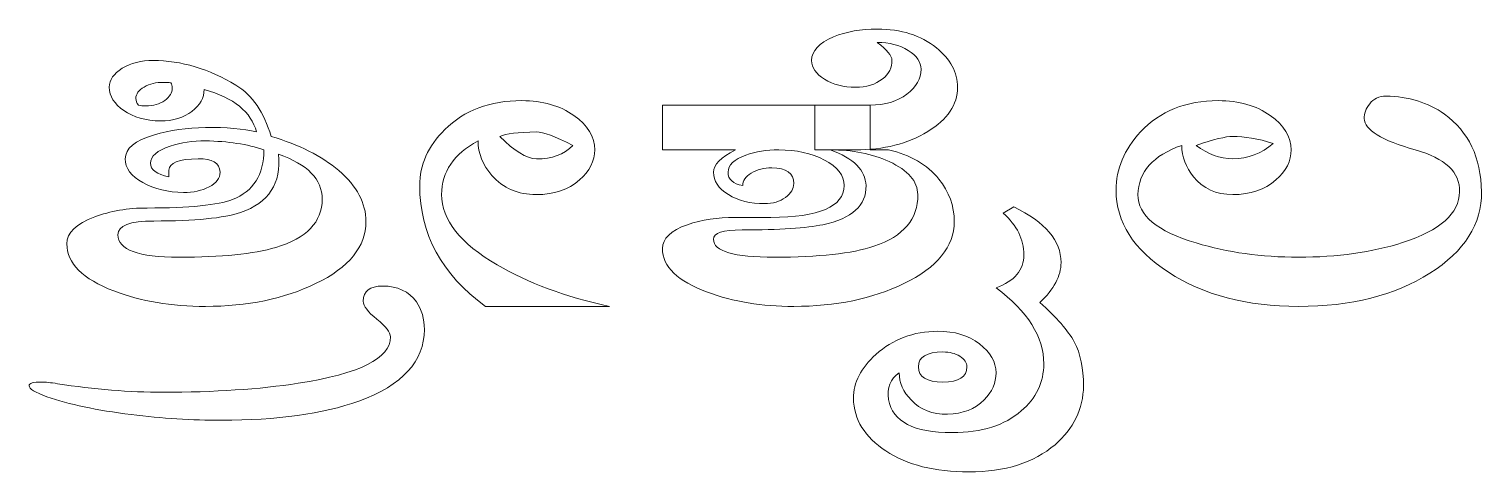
# Model space of a CAD drawing. Header units: centimetres. Extents: x -9.6 to 15.4, y -15.8 to -8.2.
import ezdxf

# ---------------------------------------------------------------- set-up
doc = ezdxf.new("R2010")
doc.units = ezdxf.units.CM
doc.header["$MEASUREMENT"] = 0
doc.layers.add('Layer 1', color=7, linetype='Continuous')

msp = doc.modelspace()

# ---------------------------------------------------------------- linework, layer by layer
at = {"layer": 'Layer 1', "color": 1, "lineweight": 9}
for points, knots in [([(6.36181, -9.20751), (6.36181, -9.50606), (6.19063, -9.7603), (5.84827, -9.97021), (5.50592, -10.18013), (5.09127, -10.28509), (4.60436, -10.28509), (4.60436, -10.28509), (3.90823, -10.28509), (3.90823, -10.28509), (3.90823, -10.28509), (3.90823, -9.51539), (3.90823, -9.51539), (3.90823, -9.51539), (4.85542, -9.51539), (4.85542, -9.51539), (5.11411, -9.51539), (5.32523, -9.45242), (5.48879, -9.32647), (5.65238, -9.20051), (5.73415, -9.05824), (5.73415, -8.89963), (5.73415, -8.77368), (5.65998, -8.66522), (5.51163, -8.57426), (5.36326, -8.48329), (5.18637, -8.43781), (4.98096, -8.43781), (5.14834, -8.56376), (5.23202, -8.66639), (5.23202, -8.74569), (5.23964, -8.86698), (5.18448, -8.97427), (5.06655, -9.06757), (4.94863, -9.16086), (4.79456, -9.20751), (4.60436, -9.20751), (4.39894, -9.20751), (4.22205, -9.16203), (4.0737, -9.07106), (3.92534, -8.9801), (3.85116, -8.87164), (3.85116, -8.74569), (3.85116, -8.58242), (3.9767, -8.44714), (4.22776, -8.33985), (4.44839, -8.25122), (4.69946, -8.2069), (4.98096, -8.2069), (5.39179, -8.2069), (5.73035, -8.31419), (5.99663, -8.52878), (6.24008, -8.7247), (6.36181, -8.95094), (6.36181, -9.20751)], [0, 0, 0, 0, 0.05555556, 0.05555556, 0.05555556, 0.11111111, 0.11111111, 0.11111111, 0.16666667, 0.16666667, 0.16666667, 0.22222222, 0.22222222, 0.22222222, 0.27777778, 0.27777778, 0.27777778, 0.33333333, 0.33333333, 0.33333333, 0.38888889, 0.38888889, 0.38888889, 0.44444444, 0.44444444, 0.44444444, 0.5, 0.5, 0.5, 0.55555556, 0.55555556, 0.55555556, 0.61111111, 0.61111111, 0.61111111, 0.66666667, 0.66666667, 0.66666667, 0.72222222, 0.72222222, 0.72222222, 0.77777778, 0.77777778, 0.77777778, 0.83333333, 0.83333333, 0.83333333, 0.88888889, 0.88888889, 0.88888889, 0.94444444, 0.94444444, 0.94444444, 1, 1, 1, 1]), ([(-3.81772, -11.51661), (-3.81772, -11.95044), (-4.10683, -12.3073), (-4.68504, -12.58719), (-5.22521, -12.84842), (-5.85667, -12.97904), (-6.57943, -12.97904), (-7.16526, -12.97904), (-7.69021, -12.89041), (-8.1543, -12.71314), (-8.69447, -12.50789), (-8.96455, -12.23733), (-8.96455, -11.90146), (-8.96455, -11.7102), (-8.80478, -11.55626), (-8.48525, -11.43964), (-8.21897, -11.33701), (-7.91846, -11.2857), (-7.58369, -11.2857), (-6.85333, -11.2857), (-6.36262, -11.23672), (-6.11155, -11.13876), (-5.75397, -10.99881), (-5.57517, -10.71426), (-5.57517, -10.28509), (-5.85667, -10.18713), (-6.19143, -10.13582), (-6.57943, -10.13115), (-6.80006, -10.13115), (-7.00168, -10.16147), (-7.18428, -10.22212), (-7.41251, -10.29675), (-7.52664, -10.39471), (-7.52664, -10.516), (-7.52664, -10.62796), (-7.42013, -10.70493), (-7.20709, -10.74691), (-7.20709, -10.74691), (-7.20709, -10.63495), (-7.20709, -10.63495), (-7.20709, -10.509), (-7.03973, -10.4437), (-6.70496, -10.43903), (-6.46152, -10.43437), (-6.33598, -10.51134), (-6.32837, -10.66994), (-6.32837, -10.77257), (-6.39114, -10.85653), (-6.51667, -10.92184), (-6.64221, -10.98715), (-6.78866, -11.0198), (-6.95603, -11.0198), (-7.22231, -11.01514), (-7.45627, -10.958), (-7.65788, -10.84837), (-7.85948, -10.73875), (-7.96029, -10.6023), (-7.96029, -10.43903), (-7.96029, -10.26177), (-7.79292, -10.12415), (-7.45816, -10.02619), (-7.19188, -9.94689), (-6.89898, -9.90491), (-6.57943, -9.90024), (-6.22187, -9.89558), (-5.92895, -9.92123), (-5.7007, -9.97721), (-5.792, -9.63201), (-6.09252, -9.38944), (-6.60226, -9.2495), (-6.60226, -9.38944), (-6.67264, -9.51423), (-6.81339, -9.62385), (-6.95414, -9.73347), (-7.13483, -9.78828), (-7.35546, -9.78828), (-7.60652, -9.78362), (-7.81574, -9.72414), (-7.98312, -9.60985), (-8.15049, -9.49557), (-8.23419, -9.36145), (-8.23419, -9.20751), (-8.23419, -9.08156), (-8.16001, -8.9731), (-8.01165, -8.88214), (-7.8633, -8.79117), (-7.68641, -8.74569), (-7.48099, -8.74569), (-6.99408, -8.75036), (-6.51857, -8.89263), (-6.05449, -9.17253), (-5.77299, -9.34512), (-5.57137, -9.63901), (-5.44964, -10.05418), (-4.97034, -10.19413), (-4.58233, -10.39005), (-4.28561, -10.64195), (-3.97368, -10.91251), (-3.81772, -11.20407), (-3.81772, -11.51661)], [0, 0, 0, 0, 0.03030303, 0.03030303, 0.03030303, 0.06060606, 0.06060606, 0.06060606, 0.09090909, 0.09090909, 0.09090909, 0.12121212, 0.12121212, 0.12121212, 0.15151515, 0.15151515, 0.15151515, 0.18181818, 0.18181818, 0.18181818, 0.21212121, 0.21212121, 0.21212121, 0.24242424, 0.24242424, 0.24242424, 0.27272727, 0.27272727, 0.27272727, 0.3030303, 0.3030303, 0.3030303, 0.33333333, 0.33333333, 0.33333333, 0.36363636, 0.36363636, 0.36363636, 0.39393939, 0.39393939, 0.39393939, 0.42424242, 0.42424242, 0.42424242, 0.45454545, 0.45454545, 0.45454545, 0.48484848, 0.48484848, 0.48484848, 0.51515152, 0.51515152, 0.51515152, 0.54545455, 0.54545455, 0.54545455, 0.57575758, 0.57575758, 0.57575758, 0.60606061, 0.60606061, 0.60606061, 0.63636364, 0.63636364, 0.63636364, 0.66666667, 0.66666667, 0.66666667, 0.6969697, 0.6969697, 0.6969697, 0.72727273, 0.72727273, 0.72727273, 0.75757576, 0.75757576, 0.75757576, 0.78787879, 0.78787879, 0.78787879, 0.81818182, 0.81818182, 0.81818182, 0.84848485, 0.84848485, 0.84848485, 0.87878788, 0.87878788, 0.87878788, 0.90909091, 0.90909091, 0.90909091, 0.93939394, 0.93939394, 0.93939394, 0.96969697, 0.96969697, 0.96969697, 1, 1, 1, 1]), ([(-7.15004, -9.22151), (-7.15004, -9.18885), (-7.15764, -9.15853), (-7.17286, -9.13054), (-7.21091, -9.12588), (-7.25274, -9.12354), (-7.29839, -9.12354), (-7.42773, -9.12354), (-7.53995, -9.15037), (-7.63505, -9.20401), (-7.73015, -9.25766), (-7.77771, -9.32413), (-7.77771, -9.40343), (-7.77771, -9.44075), (-7.76249, -9.47807), (-7.73206, -9.51539), (-7.69401, -9.52472), (-7.65217, -9.52939), (-7.60652, -9.52939), (-7.47719, -9.52939), (-7.36877, -9.4979), (-7.28129, -9.43492), (-7.19379, -9.37195), (-7.15004, -9.30081), (-7.15004, -9.22151)], [0, 0, 0, 0, 0.125, 0.125, 0.125, 0.25, 0.25, 0.25, 0.375, 0.375, 0.375, 0.5, 0.5, 0.5, 0.625, 0.625, 0.625, 0.75, 0.75, 0.75, 0.875, 0.875, 0.875, 1, 1, 1, 1]), ([(0.3705, -12.97904), (0.3705, -12.97904), (-1.76355, -12.97904), (-1.76355, -12.97904), (-2.51674, -12.42392), (-2.89334, -11.73119), (-2.89334, -10.90085), (-2.89334, -10.54632), (-2.74879, -10.22445), (-2.45969, -9.93523), (-2.12493, -9.60402), (-1.68367, -9.43842), (-1.13589, -9.43842), (-0.77832, -9.43842), (-0.4797, -9.52355), (-0.24005, -9.69382), (-0.00039, -9.86409), (0.11944, -10.06118), (0.11944, -10.28509), (0.11944, -10.47635), (0.03194, -10.64895), (-0.14304, -10.80289), (-0.33324, -10.97082), (-0.58051, -11.05479), (-0.88482, -11.05479), (-1.20437, -11.05479), (-1.45923, -10.94517), (-1.64943, -10.72592), (-1.8092, -10.54399), (-1.88908, -10.34573), (-1.88908, -10.13115), (-2.30753, -10.35506), (-2.51674, -10.66294), (-2.51674, -11.05479), (-2.51674, -11.48862), (-2.19721, -11.89213), (-1.55813, -12.26532), (-1.03319, -12.5732), (-0.39031, -12.81111), (0.3705, -12.97904)], [0, 0, 0, 0, 0.07692308, 0.07692308, 0.07692308, 0.15384615, 0.15384615, 0.15384615, 0.23076923, 0.23076923, 0.23076923, 0.30769231, 0.30769231, 0.30769231, 0.38461538, 0.38461538, 0.38461538, 0.46153846, 0.46153846, 0.46153846, 0.53846154, 0.53846154, 0.53846154, 0.61538462, 0.61538462, 0.61538462, 0.69230769, 0.69230769, 0.69230769, 0.76923077, 0.76923077, 0.76923077, 0.84615385, 0.84615385, 0.84615385, 0.92307692, 0.92307692, 0.92307692, 1, 1, 1, 1]), ([(15.37734, -11.00581), (15.38495, -11.56093), (15.08824, -12.02858), (14.48721, -12.40876), (13.88616, -12.78895), (13.13297, -12.97904), (12.22762, -12.97904), (11.33748, -12.97904), (10.59188, -12.78312), (9.99086, -12.39127), (9.38983, -11.99942), (9.08931, -11.52827), (9.08931, -10.97782), (9.08931, -10.61396), (9.23006, -10.28043), (9.51156, -9.97721), (9.84631, -9.61802), (10.29137, -9.43842), (10.84677, -9.43842), (11.20433, -9.43842), (11.50295, -9.52355), (11.7426, -9.69382), (11.98227, -9.86409), (12.10209, -10.06118), (12.10209, -10.28509), (12.10209, -10.47635), (12.01459, -10.64895), (11.83961, -10.80289), (11.64941, -10.97082), (11.40215, -11.05479), (11.09783, -11.05479), (10.80872, -11.05479), (10.58428, -10.95216), (10.42452, -10.74691), (10.28757, -10.58364), (10.2191, -10.40404), (10.2191, -10.20812), (9.72457, -10.38072), (9.47351, -10.66294), (9.46591, -11.05479), (9.45829, -11.40932), (9.79306, -11.68688), (10.47017, -11.88747), (11.00273, -12.05074), (11.58854, -12.13237), (12.22762, -12.13237), (12.89712, -12.13237), (13.49435, -12.0484), (14.01931, -11.88047), (14.66599, -11.67055), (14.99314, -11.379), (15.00074, -11.00581), (15.00835, -10.66994), (14.75349, -10.4297), (14.23614, -10.28509), (13.65793, -10.12182), (13.36502, -9.94222), (13.35742, -9.7463), (13.35742, -9.66233), (13.38974, -9.5772), (13.45441, -9.4909), (13.51907, -9.4046), (13.61228, -9.36145), (13.73401, -9.36145), (14.12201, -9.36612), (14.45677, -9.46874), (14.73827, -9.66933), (15.1567, -9.97255), (15.36974, -10.41804), (15.37734, -11.00581)], [0, 0, 0, 0, 0.04347826, 0.04347826, 0.04347826, 0.08695652, 0.08695652, 0.08695652, 0.13043478, 0.13043478, 0.13043478, 0.17391304, 0.17391304, 0.17391304, 0.2173913, 0.2173913, 0.2173913, 0.26086957, 0.26086957, 0.26086957, 0.30434783, 0.30434783, 0.30434783, 0.34782609, 0.34782609, 0.34782609, 0.39130435, 0.39130435, 0.39130435, 0.43478261, 0.43478261, 0.43478261, 0.47826087, 0.47826087, 0.47826087, 0.52173913, 0.52173913, 0.52173913, 0.56521739, 0.56521739, 0.56521739, 0.60869565, 0.60869565, 0.60869565, 0.65217391, 0.65217391, 0.65217391, 0.69565217, 0.69565217, 0.69565217, 0.73913043, 0.73913043, 0.73913043, 0.7826087, 0.7826087, 0.7826087, 0.82608696, 0.82608696, 0.82608696, 0.86956522, 0.86956522, 0.86956522, 0.91304348, 0.91304348, 0.91304348, 0.95652174, 0.95652174, 0.95652174, 1, 1, 1, 1]), ([(6.30476, -11.51661), (6.30476, -11.95044), (6.01565, -12.3073), (5.43744, -12.58719), (4.89727, -12.84842), (4.26581, -12.97904), (3.54305, -12.97904), (2.99527, -12.97904), (2.50074, -12.89741), (2.05948, -12.7353), (1.54213, -12.54521), (1.28346, -12.29447), (1.28346, -11.9831), (1.28346, -11.81166), (1.42801, -11.67405), (1.71522, -11.57259), (1.95867, -11.48862), (2.23066, -11.44664), (2.53497, -11.44664), (2.55781, -11.44664), (2.59584, -11.44664), (2.6472, -11.44664), (2.72328, -11.44664), (2.78415, -11.44664), (2.8298, -11.44664), (2.8298, -11.44664), (2.93631, -11.44664), (3.14742, -11.44664), (3.9824, -11.44664), (4.40274, -11.26471), (4.41036, -10.90085), (4.41036, -10.72359), (4.29624, -10.57664), (4.0699, -10.46002), (3.84356, -10.3434), (3.58299, -10.28509), (3.28628, -10.28509), (3.07515, -10.28509), (2.88685, -10.31541), (2.71948, -10.37606), (2.51596, -10.45069), (2.41326, -10.54865), (2.41326, -10.66994), (2.41326, -10.79123), (2.49694, -10.8682), (2.66432, -10.90085), (2.66432, -10.81688), (2.71377, -10.74458), (2.81267, -10.68394), (2.91157, -10.62329), (3.0295, -10.59297), (3.16645, -10.59297), (3.41752, -10.59764), (3.54305, -10.6886), (3.54305, -10.86586), (3.54305, -10.9545), (3.49549, -11.0338), (3.40039, -11.10377), (3.30529, -11.17374), (3.18547, -11.20873), (3.04092, -11.20873), (2.79745, -11.2134), (2.59013, -11.16208), (2.41897, -11.05479), (2.24778, -10.9475), (2.16219, -10.81922), (2.16219, -10.66994), (2.16219, -10.54399), (2.28772, -10.41571), (2.53879, -10.28509), (2.53879, -10.28509), (1.28346, -10.28509), (1.28346, -10.28509), (1.28346, -10.28509), (1.28346, -9.51539), (1.28346, -9.51539), (1.28346, -9.51539), (4.85542, -9.51539), (4.85542, -9.51539), (4.85542, -9.51539), (4.85542, -10.28509), (4.85542, -10.28509), (4.85542, -10.28509), (5.17497, -10.28509), (5.17497, -10.28509), (5.54775, -10.36906), (5.83687, -10.53699), (6.04228, -10.78889), (6.21726, -11.00814), (6.30476, -11.25071), (6.30476, -11.51661)], [0, 0, 0, 0, 0.03333333, 0.03333333, 0.03333333, 0.06666667, 0.06666667, 0.06666667, 0.1, 0.1, 0.1, 0.13333333, 0.13333333, 0.13333333, 0.16666667, 0.16666667, 0.16666667, 0.2, 0.2, 0.2, 0.23333333, 0.23333333, 0.23333333, 0.26666667, 0.26666667, 0.26666667, 0.3, 0.3, 0.3, 0.33333333, 0.33333333, 0.33333333, 0.36666667, 0.36666667, 0.36666667, 0.4, 0.4, 0.4, 0.43333333, 0.43333333, 0.43333333, 0.46666667, 0.46666667, 0.46666667, 0.5, 0.5, 0.5, 0.53333333, 0.53333333, 0.53333333, 0.56666667, 0.56666667, 0.56666667, 0.6, 0.6, 0.6, 0.63333333, 0.63333333, 0.63333333, 0.66666667, 0.66666667, 0.66666667, 0.7, 0.7, 0.7, 0.73333333, 0.73333333, 0.73333333, 0.76666667, 0.76666667, 0.76666667, 0.8, 0.8, 0.8, 0.83333333, 0.83333333, 0.83333333, 0.86666667, 0.86666667, 0.86666667, 0.9, 0.9, 0.9, 0.93333333, 0.93333333, 0.93333333, 0.96666667, 0.96666667, 0.96666667, 1, 1, 1, 1]), ([(-0.25716, -10.20812), (-0.56149, -10.05418), (-0.7707, -9.97721), (-0.88482, -9.97721), (-1.20437, -9.98188), (-1.41358, -10.00753), (-1.51248, -10.05418), (-1.26903, -10.30608), (-1.0598, -10.43437), (-0.88482, -10.43903), (-0.61854, -10.4437), (-0.40932, -10.36673), (-0.25716, -10.20812)], [0, 0, 0, 0, 0.25, 0.25, 0.25, 0.5, 0.5, 0.5, 0.75, 0.75, 0.75, 1, 1, 1, 1]), ([(11.79396, -10.17313), (11.52768, -10.09383), (11.29563, -10.05418), (11.09783, -10.05418), (10.9761, -10.05418), (10.76688, -10.10549), (10.47017, -10.20812), (10.66797, -10.36206), (10.8772, -10.43903), (11.09783, -10.43903), (11.3565, -10.43903), (11.58854, -10.3504), (11.79396, -10.17313)], [0, 0, 0, 0, 0.25, 0.25, 0.25, 0.5, 0.5, 0.5, 0.75, 0.75, 0.75, 1, 1, 1, 1]), ([(-4.57091, -11.13176), (-4.57091, -10.79123), (-4.82198, -10.53466), (-5.32411, -10.36206), (-5.27086, -10.8612), (-5.48769, -11.19474), (-5.9746, -11.36267), (-6.2637, -11.46063), (-6.76203, -11.50961), (-7.46958, -11.50961), (-7.88041, -11.50961), (-8.08582, -11.58892), (-8.08582, -11.74752), (-8.08582, -12.00409), (-7.73586, -12.13237), (-7.03591, -12.13237), (-6.30555, -12.13237), (-5.75015, -12.07639), (-5.36976, -11.96444), (-4.83719, -11.80583), (-4.57091, -11.52827), (-4.57091, -11.13176)], [0, 0, 0, 0, 0.14285714, 0.14285714, 0.14285714, 0.28571429, 0.28571429, 0.28571429, 0.42857143, 0.42857143, 0.42857143, 0.57142857, 0.57142857, 0.57142857, 0.71428571, 0.71428571, 0.71428571, 0.85714286, 0.85714286, 0.85714286, 1, 1, 1, 1]), ([(5.6771, -11.05479), (5.6771, -10.82621), (5.51352, -10.63729), (5.18637, -10.48801), (4.88966, -10.35273), (4.55111, -10.28509), (4.17071, -10.28509), (4.57393, -10.4297), (4.77934, -10.63495), (4.78696, -10.90085), (4.79456, -11.24138), (4.54731, -11.4653), (4.04518, -11.57259), (3.76368, -11.63323), (3.29958, -11.66355), (2.65291, -11.66355), (2.32576, -11.66355), (2.16219, -11.7172), (2.16219, -11.82449), (2.16219, -12.02974), (2.51216, -12.13237), (3.2121, -12.13237), (3.9729, -12.13237), (4.54349, -12.06939), (4.92391, -11.94344), (5.43364, -11.77084), (5.6847, -11.47463), (5.6771, -11.05479)], [0, 0, 0, 0, 0.11111111, 0.11111111, 0.11111111, 0.22222222, 0.22222222, 0.22222222, 0.33333333, 0.33333333, 0.33333333, 0.44444444, 0.44444444, 0.44444444, 0.55555556, 0.55555556, 0.55555556, 0.66666667, 0.66666667, 0.66666667, 0.77777778, 0.77777778, 0.77777778, 0.88888889, 0.88888889, 0.88888889, 1, 1, 1, 1]), ([(8.53012, -14.34351), (8.5225, -14.74468), (8.35893, -15.08289), (8.03939, -15.35811), (7.6742, -15.67066), (7.17969, -15.82693), (6.55583, -15.82693), (5.97002, -15.82693), (5.4945, -15.70681), (5.12932, -15.46657), (4.76414, -15.22633), (4.57774, -14.92428), (4.57013, -14.56042), (4.57013, -14.28986), (4.69947, -14.03796), (4.95814, -13.80472), (5.24724, -13.54349), (5.60102, -13.41054), (6.01947, -13.40587), (6.30856, -13.40587), (6.54821, -13.47818), (6.73841, -13.62279), (6.92863, -13.7674), (7.02373, -13.933), (7.02373, -14.1196), (7.02373, -14.29219), (6.95524, -14.44847), (6.81831, -14.58841), (6.65853, -14.74702), (6.44931, -14.82865), (6.19065, -14.83332), (5.93197, -14.83798), (5.72275, -14.75635), (5.56299, -14.58841), (5.42604, -14.44847), (5.35755, -14.29219), (5.35755, -14.1196), (5.2054, -14.22689), (5.14454, -14.38083), (5.17497, -14.58141), (5.24344, -14.96393), (5.60862, -15.15286), (6.27053, -15.14819), (6.78026, -15.14819), (7.17587, -15.02458), (7.45737, -14.77734), (7.71605, -14.55809), (7.84539, -14.28753), (7.84539, -13.96566), (7.84539, -13.50384), (7.57151, -13.06767), (7.02373, -12.65717), (7.34326, -12.54521), (7.50302, -12.35628), (7.50302, -12.09039), (7.50302, -11.82449), (7.38511, -11.58658), (7.14926, -11.37667), (7.14926, -11.37667), (7.33184, -11.26471), (7.33184, -11.26471), (7.87202, -11.53061), (8.1421, -11.85015), (8.1421, -12.22333), (8.1421, -12.45658), (8.02037, -12.68515), (7.77692, -12.90907), (8.06602, -13.1703), (8.26383, -13.39654), (8.37033, -13.5878), (8.47685, -13.79306), (8.53012, -14.04496), (8.53012, -14.34351)], [0, 0, 0, 0, 0.04166667, 0.04166667, 0.04166667, 0.08333333, 0.08333333, 0.08333333, 0.125, 0.125, 0.125, 0.16666667, 0.16666667, 0.16666667, 0.20833333, 0.20833333, 0.20833333, 0.25, 0.25, 0.25, 0.29166667, 0.29166667, 0.29166667, 0.33333333, 0.33333333, 0.33333333, 0.375, 0.375, 0.375, 0.41666667, 0.41666667, 0.41666667, 0.45833333, 0.45833333, 0.45833333, 0.5, 0.5, 0.5, 0.54166667, 0.54166667, 0.54166667, 0.58333333, 0.58333333, 0.58333333, 0.625, 0.625, 0.625, 0.66666667, 0.66666667, 0.66666667, 0.70833333, 0.70833333, 0.70833333, 0.75, 0.75, 0.75, 0.79166667, 0.79166667, 0.79166667, 0.83333333, 0.83333333, 0.83333333, 0.875, 0.875, 0.875, 0.91666667, 0.91666667, 0.91666667, 0.95833333, 0.95833333, 0.95833333, 1, 1, 1, 1]), ([(-2.81346, -13.37788), (-2.81346, -13.92367), (-3.19005, -14.33418), (-3.94325, -14.6094), (-4.55951, -14.82865), (-5.34694, -14.93828), (-6.30555, -14.93828), (-6.80768, -14.93828), (-7.32503, -14.90562), (-7.85759, -14.84031), (-8.45102, -14.76568), (-8.93412, -14.66305), (-9.30691, -14.53243), (-9.51233, -14.4578), (-9.61504, -14.39482), (-9.61504, -14.34351), (-9.61504, -14.30152), (-9.54276, -14.28053), (-9.39821, -14.28053), (-9.33735, -14.28053), (-9.24605, -14.28986), (-9.12431, -14.30852), (-8.49285, -14.40648), (-7.88802, -14.45546), (-7.30981, -14.45546), (-6.42728, -14.45546), (-5.65125, -14.40415), (-4.98176, -14.30152), (-3.92423, -14.13825), (-3.39549, -13.87236), (-3.39549, -13.50384), (-3.39549, -13.42453), (-3.47346, -13.32307), (-3.62943, -13.19945), (-3.78539, -13.07584), (-3.86337, -12.97204), (-3.86337, -12.88808), (-3.86337, -12.71548), (-3.75305, -12.62918), (-3.53242, -12.62918), (-3.27375, -12.62918), (-3.07974, -12.72014), (-2.95041, -12.90207), (-2.85911, -13.03269), (-2.81346, -13.19129), (-2.81346, -13.37788)], [0, 0, 0, 0, 0.06666667, 0.06666667, 0.06666667, 0.13333333, 0.13333333, 0.13333333, 0.2, 0.2, 0.2, 0.26666667, 0.26666667, 0.26666667, 0.33333333, 0.33333333, 0.33333333, 0.4, 0.4, 0.4, 0.46666667, 0.46666667, 0.46666667, 0.53333333, 0.53333333, 0.53333333, 0.6, 0.6, 0.6, 0.66666667, 0.66666667, 0.66666667, 0.73333333, 0.73333333, 0.73333333, 0.8, 0.8, 0.8, 0.86666667, 0.86666667, 0.86666667, 0.93333333, 0.93333333, 0.93333333, 1, 1, 1, 1]), ([(6.5216, -14.01813), (6.5216, -13.947), (6.48165, -13.88635), (6.40177, -13.83737), (6.32187, -13.78722), (6.22488, -13.76273), (6.11075, -13.76273), (5.82927, -13.76273), (5.68852, -13.84787), (5.68852, -14.01813), (5.68852, -14.19307), (5.82927, -14.28053), (6.11075, -14.28053), (6.38465, -14.28053), (6.5216, -14.19307), (6.5216, -14.01813)], [0, 0, 0, 0, 0.2, 0.2, 0.2, 0.4, 0.4, 0.4, 0.6, 0.6, 0.6, 0.8, 0.8, 0.8, 1, 1, 1, 1])]:
    msp.add_open_spline(points, degree=3, knots=knots, dxfattribs=at)

doc.saveas('drawing.dxf')
